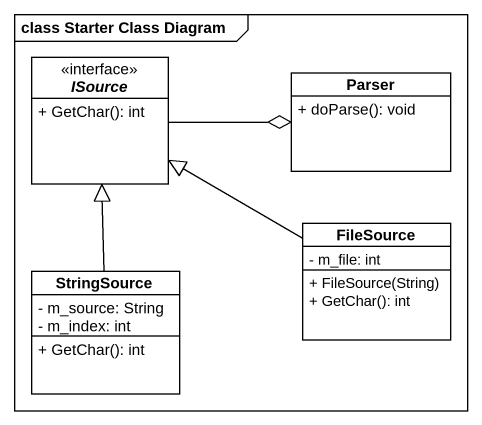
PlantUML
@startuml
mainframe class Starter Class Diagram
hide circle
hide empty members
skinparam classAttributeIconSize 0
interface ISource {
  + GetChar(): int
}
class Parser {
  + doParse(): void
}
class FileSource {
  - m_file: int
  + FileSource(String)
  + GetChar(): int
}
class StringSource {
  - m_source: String
  - m_index: int
  + GetChar(): int
}
ISource -right-o Parser
FileSource -left-|> ISource
StringSource -up-|> ISource
@enduml
